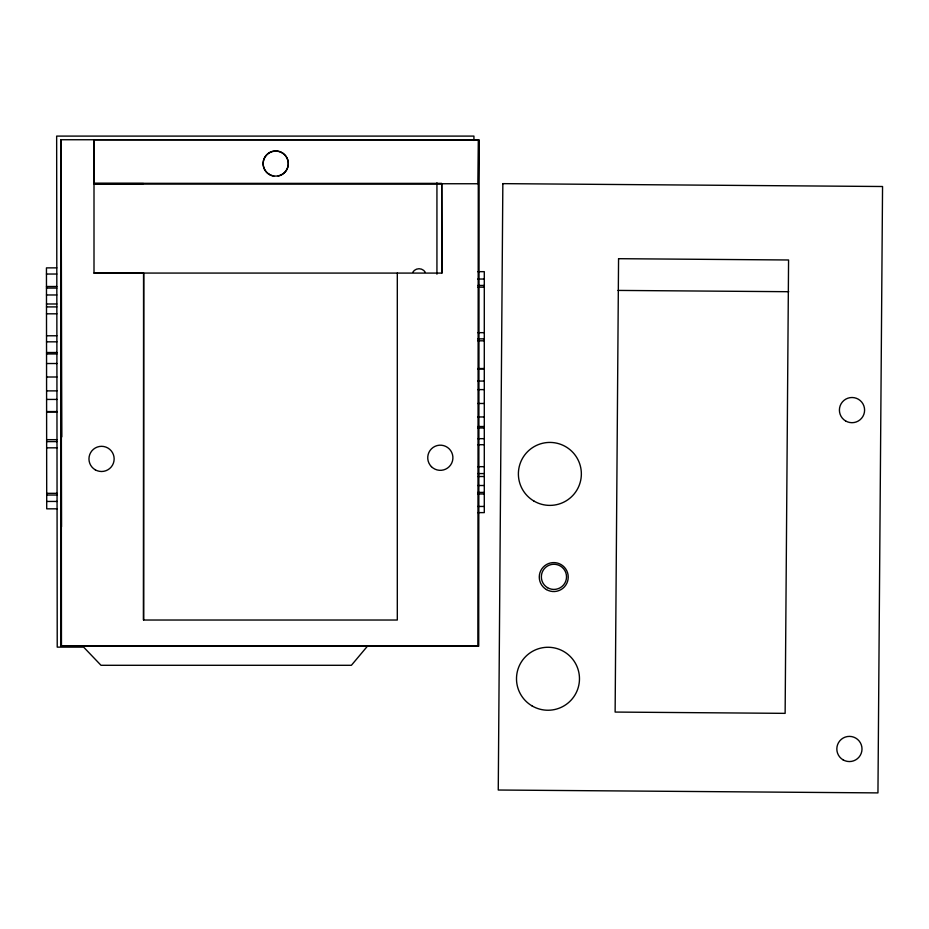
<?xml version="1.0" encoding="UTF-8"?>
<svg xmlns="http://www.w3.org/2000/svg" width="929" height="929" viewBox="0 0 929 929"><rect width="100%" height="100%" fill="white"/><g stroke="black" fill="none" stroke-linecap="round" stroke-linejoin="round"><path stroke-width="1.39" d="M61.5 526.766L61.047 183.536M61.779 436.885L61.07 139.733L60.78 646.154L478.272 646.154L478.725 139.733L94.003 139.745L93.98 183.628L478.272 183.756L478.725 139.733L478.725 646.189L62.011 645.841M397.31 273.068L397.31 620.026L143.542 620.026L143.728 273.277L94.003 273.231L94.003 139.745M60.989 274.879L61.175 273.231M367.768 645.806L351.394 665.292L101.006 665.292L83.633 647.13L57.226 647.13L56.657 136.099L473.929 136.099L473.929 140.453M56.808 267.866L46.45 267.877L46.717 508.837L57.075 508.825M46.462 274.043L56.808 274.032M46.473 286.515L56.82 286.504M46.473 288.083L56.832 288.071M46.485 294.981L56.832 294.969M46.485 303.992L56.843 303.98M46.496 306.918L56.843 306.907M46.496 313.816L56.855 313.816M46.52 335.787L56.878 335.775M46.531 341.837L56.89 341.826M46.543 352.521L56.901 352.509M46.543 353.961L56.901 353.949M46.555 363.529L56.913 363.518M46.566 377.011L56.924 377M46.589 390.888L56.936 390.877M46.589 399.435L56.948 399.424M46.613 411.57L56.959 411.559M46.613 411.965L56.959 411.953M46.636 439.672L56.994 439.661M46.636 441.612L56.994 441.6M46.647 447.836L57.006 447.824M46.694 493.334L57.052 493.322M46.705 495.041L57.052 495.029M46.705 501.451L57.064 501.439M143.542 183.536L94.003 183.536L441.728 183.536L442.018 273.091L94.096 273.068M94.003 183.536L441.728 183.536L441.728 273.091M477.808 271.663L484.288 271.663L484.288 512.622L477.808 512.622M477.808 279.037L484.288 279.037M477.808 285.447L484.288 285.447M477.808 287.166L484.288 287.166M477.808 332.663L484.288 332.663M477.808 338.876L484.288 338.876M477.808 340.815L484.288 340.815M477.808 368.534L484.288 368.534M477.808 368.929L484.288 368.929M477.808 381.064L484.288 381.064M477.808 389.611L484.288 389.611M477.808 403.476L484.288 403.476M477.808 416.958L484.288 416.958M477.808 426.527L484.288 426.527M477.808 427.979L484.288 427.979M477.808 438.662L484.288 438.662M477.808 444.712L484.288 444.712M477.808 466.672L484.288 466.672M477.808 473.581L484.288 473.581M477.808 476.507L484.288 476.507M477.808 485.507L484.288 485.507M477.808 492.416L484.288 492.416M477.808 493.973L484.288 493.973M477.808 506.456L484.288 506.456M617.994 290.417L788.744 291.706M61.453 646.015L61.07 139.733L478.296 139.884L478.272 646.154M436.932 182.804L436.932 274.171M143.542 273.068L143.542 620.026M273.788 176.138A12.6 12.6 0 0 1 265.067 156.989A12.6 12.6 0 0 1 286.097 156.56A12.6 12.6 0 0 1 278.154 176.057M412.697 272.383A7.316 7.316 0 0 1 425.377 272.383M502.844 183.64L498.258 790.022L877.951 792.901L882.55 186.508L502.844 183.64M618.563 258.692L615.126 712.067L785.133 713.356L788.57 259.981L618.563 258.692M843.033 759.829A12.6 12.6 0 0 0 862.007 749.064A12.6 12.6 0 0 0 843.195 738.021A12.6 12.6 0 0 0 843.033 759.829M845.622 420.965A12.6 12.6 0 0 0 864.597 410.2A12.6 12.6 0 0 0 845.785 399.145A12.6 12.6 0 0 0 845.622 420.965M547.553 587.697A12.6 12.6 0 0 0 566.527 576.932A12.6 12.6 0 0 0 547.715 565.889A12.6 12.6 0 0 0 547.553 587.697M546.415 589.555A14.481 14.481 0 0 0 568.234 577.188A14.481 14.481 0 0 0 546.612 564.472A14.481 14.481 0 0 0 546.415 589.555M533.931 501.056A31.481 31.481 0 0 0 581.357 474.15A31.481 31.481 0 0 0 534.338 446.524A31.481 31.481 0 0 0 533.931 501.056M532.038 705.901A31.481 31.481 0 0 0 579.475 678.994A31.481 31.481 0 0 0 532.456 651.368A31.481 31.481 0 0 0 532.038 705.901M95.257 469.819A12.6 12.6 0 0 0 114.151 458.914A12.6 12.6 0 0 0 95.257 447.999A12.6 12.6 0 0 0 95.257 469.819M431.416 466.66A12.6 12.6 0 0 0 452.481 461.016A12.6 12.6 0 0 0 437.06 445.595A12.6 12.6 0 0 0 431.416 466.66M268.713 173.978A12.6 12.6 0 0 0 288.292 164.363A12.6 12.6 0 0 0 270.176 152.205A12.6 12.6 0 0 0 268.713 173.978"/></g></svg>
